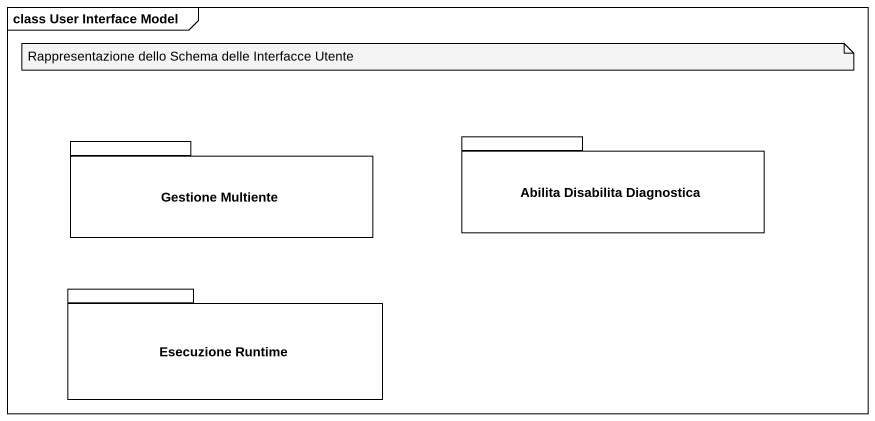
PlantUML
@startuml
mainframe class User Interface Model
package "Gestione Multiente" as Gestione_Multiente {
}
package "Abilita Disabilita Diagnostica" as Abilita_Disabilita {
}
package "Esecuzione Runtime" as Esecuzione_Runtime {
}
note as N1
  Rappresentazione dello Schema delle Interfacce Utente
end note
@enduml
